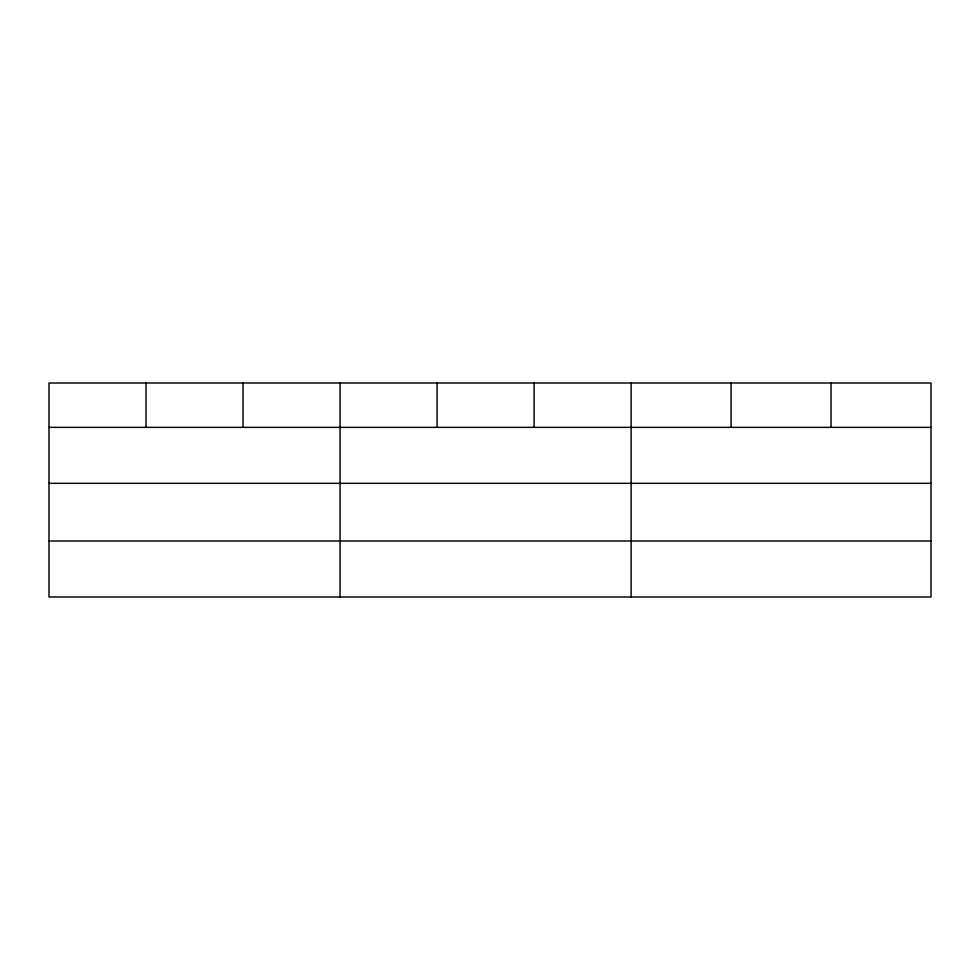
<?xml version="1.0" encoding="UTF-8"?>
<svg xmlns="http://www.w3.org/2000/svg" width="980" height="980" viewBox="0 0 980 980"><rect width="100%" height="100%" fill="white"/><g stroke="black" fill="none" stroke-linecap="round" stroke-linejoin="round"><path stroke-width="1.47" d="M931 483.336L931 383.009L49 383.009L49 596.991L931 596.991L931 483.336L49 483.336M49 427.366L931 427.366M49 541.009L931 541.009M831.04 383.009L831.04 427.366M731.08 383.009L731.08 427.366M631.12 383.009L631.12 596.991M534.1 383.009L534.1 427.366M437.08 383.009L437.08 427.366M340.06 383.009L340.06 596.991M243.04 383.009L243.04 427.366M146.02 383.009L146.02 427.366"/></g></svg>
